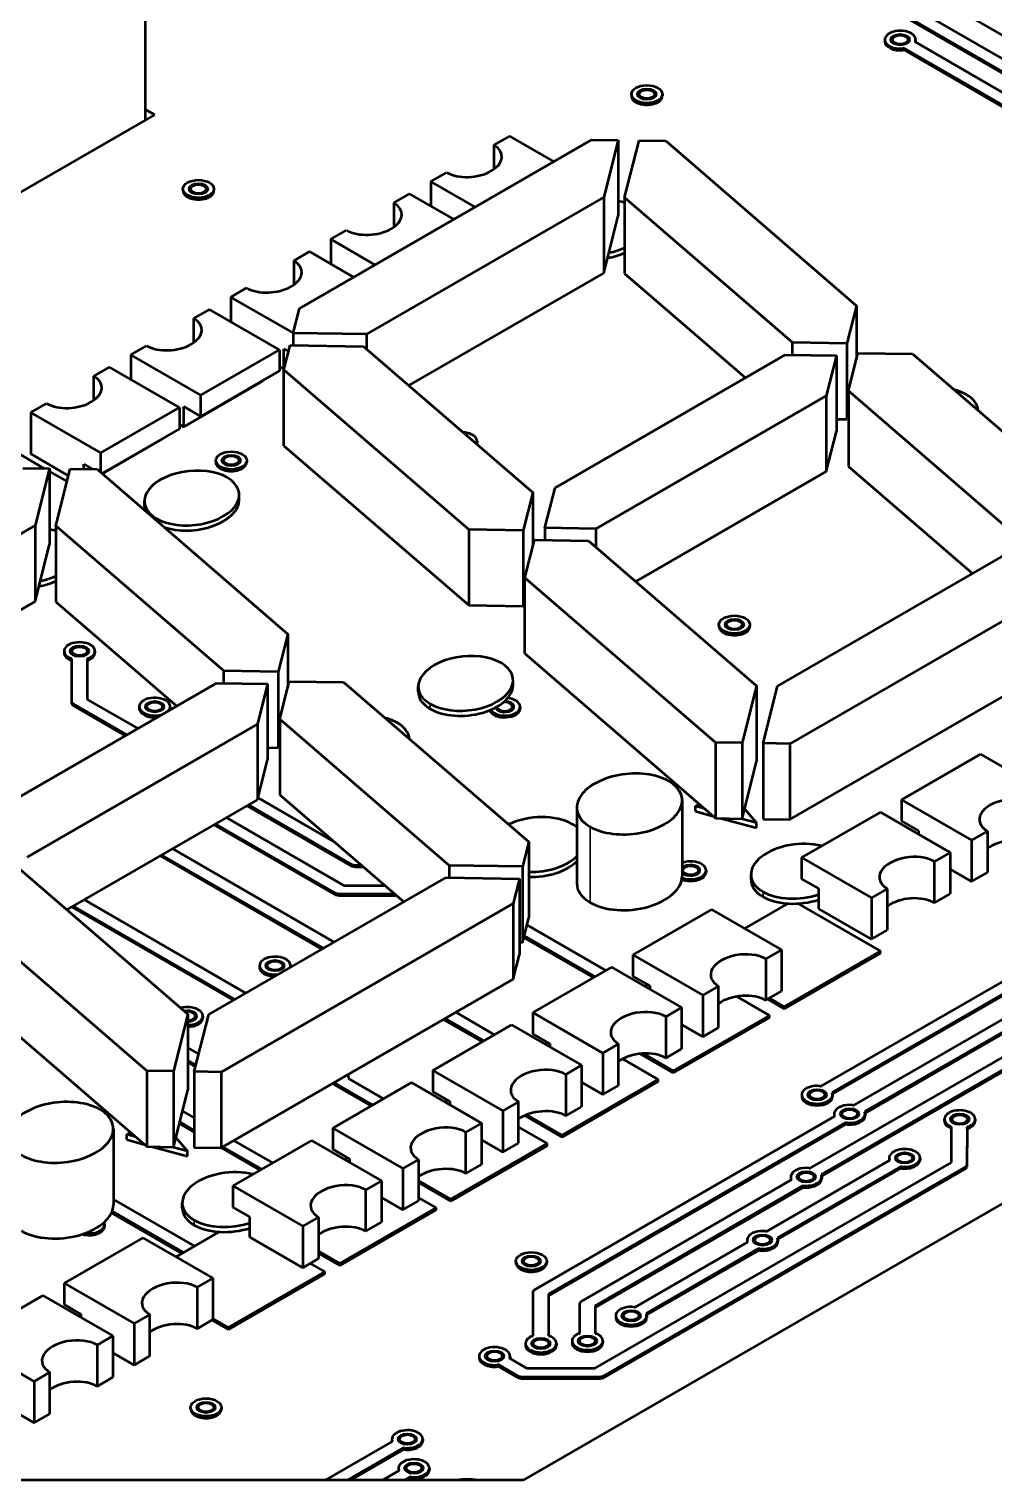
# Model space of a CAD drawing. Header units: inches. Extents: x 9.1 to 24.9, y 4.9 to 17.
# Drawn here: x 17.83 to 19.672, y 9.975 to 12.745 of the extents above; entities that cross this region are included whole.
import ezdxf

# ---------------------------------------------------------------- set-up
doc = ezdxf.new("R2010")
doc.units = ezdxf.units.IN
doc.header["$MEASUREMENT"] = 0
doc.layers.add('Visible (ANSI)', color=7, linetype='Continuous', lineweight=50)
doc.layers.add('Visible Narrow (ANSI)', color=7, linetype='Continuous', lineweight=35)

msp = doc.modelspace()

# ---------------------------------------------------------------- linework, layer by layer
at = {"layer": 'Visible (ANSI)'}
for p, q in [((19.1123, 13.0207), (20.3908, 12.2823)), ((20.444, 12.2967), (19.175, 13.0294)), ((18.0519, 13.0173), (18.0519, 12.5707)), ((20.3638, 12.2741), (19.0914, 13.0086)), ((20.3638, 12.2707), (19.0914, 13.0053)), ((19.4636, 12.7247), (19.4636, 12.7214)), ((19.5221, 12.7214), (19.5214, 12.7205)), ((19.5214, 12.7205), (20.3076, 12.2663)), ((19.5221, 12.7201), (19.5221, 12.7214)), ((19.5226, 12.7247), (19.5226, 12.7214)), ((19.5005, 12.7084), (19.4989, 12.708)), ((19.4989, 12.7046), (19.4989, 12.708)), ((19.5005, 12.705), (19.4989, 12.7046)), ((20.2806, 12.258), (19.5005, 12.7084)), ((19.5005, 12.705), (19.5005, 12.7084)), ((20.2806, 12.2547), (19.5005, 12.705)), ((18.98, 12.6207), (18.98, 12.6173)), ((19.0391, 12.6207), (19.0391, 12.6173)), ((15.4392, 11.0622), (18.07, 12.5811)), ((18.07, 12.5811), (18.0519, 12.5915)), ((18.3461, 12.2118), (18.9037, 12.5337)), ((18.7176, 12.5233), (18.7476, 12.5406)), ((18.7176, 12.5233), (18.7176, 12.4773)), ((18.8316, 12.4921), (18.7476, 12.5406)), ((18.9037, 12.5337), (18.9547, 12.5328)), ((18.9547, 12.5328), (18.9273, 12.4239)), ((18.9547, 12.5328), (18.9547, 12.3882)), ((18.9671, 12.4232), (18.9945, 12.5322)), ((18.9945, 12.5322), (19.0456, 12.5313)), ((19.0456, 12.5313), (19.4096, 12.2169)), ((18.5973, 12.4538), (18.6274, 12.4712)), ((18.124, 12.4398), (18.124, 12.4365)), ((18.183, 12.4398), (18.183, 12.4365)), ((18.6813, 12.4053), (18.5973, 12.4538)), ((18.5973, 12.4538), (18.5973, 12.407)), ((18.9273, 12.4239), (18.4742, 12.1623)), ((18.5266, 12.413), (18.5567, 12.4304)), ((18.5266, 12.413), (18.5266, 12.3671)), ((18.6407, 12.3819), (18.5567, 12.4304)), ((18.9273, 12.4239), (18.9273, 12.2792)), ((19.2878, 12.1464), (18.9671, 12.4232)), ((18.9671, 12.4232), (18.9671, 12.2786)), ((18.9273, 12.2792), (18.9547, 12.3882)), ((18.4064, 12.3436), (18.4364, 12.3609)), ((18.4904, 12.2951), (18.4064, 12.3436)), ((18.4064, 12.3436), (18.4064, 12.2967)), ((18.3357, 12.3028), (18.3658, 12.3202)), ((18.3357, 12.3028), (18.3357, 12.2568)), ((18.4498, 12.2716), (18.3658, 12.3202)), ((18.555, 12.0643), (18.9273, 12.2792)), ((18.9671, 12.2786), (19.1978, 12.0794)), ((18.2155, 12.2334), (18.2455, 12.2507)), ((18.3343, 12.1648), (18.2155, 12.2334)), ((18.2155, 12.2334), (18.2155, 12.1865)), ((19.4096, 12.2169), (19.3914, 12.1446)), ((19.4096, 12.2169), (19.4096, 12.115)), ((18.1448, 12.1926), (18.1749, 12.2099)), ((18.1448, 12.1466), (18.1448, 12.1926)), ((18.3085, 12.1328), (18.1749, 12.2099)), ((18.3342, 12.1646), (18.3461, 12.2118)), ((18.4742, 12.1623), (18.3342, 12.1646)), ((18.3342, 12.1646), (18.3342, 12.1413)), ((18.4742, 12.1623), (18.4742, 12.134)), ((18.0245, 12.1231), (18.0546, 12.1405)), ((18.1582, 12.046), (18.3085, 12.1328)), ((18.3085, 12.1328), (18.3085, 12.0923)), ((18.3163, 12.096), (18.3163, 12.1346)), ((18.3163, 12.1346), (18.3254, 12.1294)), ((18.3165, 12.0942), (18.3284, 12.1414)), ((18.3284, 12.1414), (18.4683, 12.1391)), ((18.4683, 12.1391), (18.7919, 11.8601)), ((19.2878, 12.123), (19.2878, 12.1464)), ((19.3914, 12.1446), (19.2878, 12.1464)), ((19.3914, 12.1446), (19.3914, 12)), ((18.1582, 12.046), (18.0245, 12.1231)), ((18.0245, 12.1231), (18.0245, 12.0763)), ((18.8342, 11.8694), (19.2738, 12.1233)), ((19.2738, 12.1233), (19.3713, 12.1217)), ((19.3713, 12.1217), (19.3519, 12.0449)), ((19.3713, 12.1217), (19.3713, 11.977)), ((19.3943, 12.0545), (19.4125, 12.1264)), ((19.4125, 12.1264), (19.5164, 12.1247)), ((19.5164, 12.1247), (19.8696, 11.8201)), ((17.9539, 12.0823), (17.9839, 12.0997)), ((17.9539, 12.0364), (17.9539, 12.0823)), ((18.1176, 12.0226), (17.9839, 12.0997)), ((18.3085, 12.0923), (18.1582, 12.0055)), ((18.3085, 12.1006), (18.3163, 12.096)), ((18.317, 12.0964), (18.3163, 12.096)), ((18.3165, 11.9495), (18.3165, 12.0942)), ((18.6697, 11.7896), (18.3165, 12.0942)), ((18.2758, 12.0726), (18.1254, 11.9858)), ((18.2758, 12.0726), (18.2758, 12.0734)), ((19.7178, 11.7753), (19.3943, 12.0545)), ((19.3943, 12.0545), (19.3943, 11.9098)), ((17.8336, 12.0129), (17.8637, 12.0303)), ((17.9672, 11.9358), (18.1176, 12.0226)), ((18.1176, 12.0226), (18.1176, 11.9821)), ((18.1254, 11.9858), (18.1254, 12.0244)), ((18.1254, 12.0244), (18.1582, 12.0055)), ((18.1582, 12.0055), (18.1582, 12.046)), ((19.3519, 12.0449), (18.9122, 11.7911)), ((19.3519, 12.0449), (19.3519, 11.9003)), ((17.9672, 11.9358), (17.8336, 12.0129)), ((17.8336, 12.0129), (17.8336, 11.9338)), ((19.3713, 12.0003), (19.3914, 12)), ((19.3914, 12), (19.3943, 12.0117)), ((18.1176, 11.9821), (17.9692, 11.8964)), ((18.1176, 11.9903), (18.1254, 11.9858)), ((19.3519, 11.9003), (19.3713, 11.977)), ((17.8036, 11.9384), (17.8593, 11.9062)), ((18.0848, 11.9624), (17.9698, 11.8959)), ((18.0848, 11.9624), (18.0848, 11.9631)), ((18.3165, 11.9495), (18.6697, 11.645)), ((18.6855, 11.9581), (18.6855, 11.9548)), ((17.8336, 11.9338), (17.9055, 11.8923)), ((17.9345, 11.9049), (17.9345, 11.9142)), ((17.9345, 11.9142), (17.951, 11.9046)), ((17.9672, 11.8981), (17.9672, 11.9358)), ((18.1866, 11.9215), (18.1866, 11.9181)), ((18.2457, 11.9215), (18.2457, 11.9181)), ((17.818, 11.9069), (17.869, 11.906)), ((17.869, 11.906), (17.8415, 11.797)), ((17.869, 11.906), (17.869, 11.7613)), ((17.869, 11.9006), (17.9027, 11.8811)), ((17.8813, 11.7964), (17.9088, 11.9053)), ((17.9088, 11.9053), (17.9599, 11.9045)), ((17.9599, 11.9045), (18.3239, 11.59)), ((18.9883, 11.6903), (19.3519, 11.9003)), ((19.3943, 11.9098), (19.6311, 11.7054)), ((18.2313, 11.8462), (18.2313, 11.8558)), ((18.7919, 11.8601), (18.7736, 11.7879)), ((18.7919, 11.8601), (18.7919, 11.7583)), ((18.8148, 11.7927), (18.8342, 11.8694)), ((18.0503, 11.8339), (18.0503, 11.8436)), ((17.8415, 11.797), (17.3885, 11.5354)), ((17.8415, 11.797), (17.8415, 11.6524)), ((17.8813, 11.7904), (17.8768, 11.7878)), ((18.2021, 11.5195), (17.8813, 11.7964)), ((17.8813, 11.7964), (17.8813, 11.6517)), ((18.7736, 11.7879), (18.6697, 11.7896)), ((18.6697, 11.7896), (18.6697, 11.645)), ((18.7736, 11.7879), (18.7736, 11.6433)), ((18.9122, 11.7911), (18.8148, 11.7927)), ((18.8148, 11.7927), (18.8148, 11.7694)), ((18.9122, 11.7911), (18.9122, 11.7559)), ((17.8415, 11.6524), (17.869, 11.7613)), ((18.7765, 11.6975), (18.7947, 11.7697)), ((18.7947, 11.7697), (18.8983, 11.768)), ((18.8983, 11.768), (19.219, 11.4911)), ((19.2588, 11.4905), (19.7119, 11.7521)), ((18.7765, 11.5528), (18.7765, 11.6975)), ((19.1405, 11.383), (18.7765, 11.6975)), ((19.84, 11.7025), (19.2824, 11.3806)), ((17.4693, 11.4375), (17.8415, 11.6524)), ((17.8813, 11.6517), (18.1121, 11.4525)), ((18.6697, 11.645), (18.7736, 11.6433)), ((18.7736, 11.6433), (18.7765, 11.6547)), ((19.147, 11.6081), (19.147, 11.6047)), ((19.2061, 11.6081), (19.2061, 11.6047)), ((18.3239, 11.59), (18.3056, 11.5178)), ((18.3239, 11.59), (18.3239, 11.4881)), ((17.897, 11.5574), (17.897, 11.554)), ((17.956, 11.5574), (17.956, 11.554)), ((18.7765, 11.5528), (19.1405, 11.2384)), ((19.2824, 11.236), (19.84, 11.5579)), ((17.9117, 11.5428), (17.9101, 11.5432)), ((17.9101, 11.5398), (17.9101, 11.5432)), ((17.9117, 11.5395), (17.9101, 11.5398)), ((17.912, 11.4602), (17.9117, 11.5428)), ((17.9117, 11.5395), (17.9117, 11.5428)), ((17.912, 11.4568), (17.9117, 11.5395)), ((17.9429, 11.5432), (17.9413, 11.5428)), ((17.9413, 11.5428), (17.9413, 11.4654)), ((17.9429, 11.5398), (17.9413, 11.5395)), ((17.9429, 11.5398), (17.9429, 11.5432)), ((17.7484, 11.2426), (18.1881, 11.4964)), ((18.1881, 11.4964), (18.2856, 11.4948)), ((18.2021, 11.4962), (18.2021, 11.5195)), ((18.3056, 11.5178), (18.2021, 11.5195)), ((18.3056, 11.5178), (18.3056, 11.3731)), ((18.3086, 11.4276), (18.3267, 11.4996)), ((18.3267, 11.4996), (18.4306, 11.4979)), ((18.4306, 11.4979), (18.7839, 11.1933)), ((18.7541, 11.4923), (18.7541, 11.5019)), ((18.2856, 11.4948), (18.2662, 11.4181)), ((18.2856, 11.4948), (18.2856, 11.3502)), ((18.5731, 11.48), (18.5731, 11.4897)), ((21.3624, 11.4699), (18.7734, 9.9751)), ((19.219, 11.4911), (19.1916, 11.3822)), ((19.219, 11.4911), (19.219, 11.3465)), ((19.2314, 11.3815), (19.2588, 11.4905)), ((17.9142, 11.4571), (17.912, 11.4602)), ((17.912, 11.4568), (17.912, 11.4602)), ((17.9142, 11.4538), (17.912, 11.4568)), ((18.0171, 11.3977), (17.9142, 11.4571)), ((17.9142, 11.4538), (17.9142, 11.4571)), ((18.0142, 11.396), (17.9142, 11.4538)), ((17.9413, 11.4654), (18.0378, 11.4097)), ((18.0404, 11.4514), (18.0404, 11.448)), ((18.0995, 11.4514), (18.0995, 11.448)), ((18.7676, 11.4514), (18.7676, 11.448)), ((18.2662, 11.4181), (17.8265, 11.1642)), ((18.2662, 11.4181), (18.2662, 11.2734)), ((18.6321, 11.1484), (18.3086, 11.4276)), ((18.3086, 11.4276), (18.3086, 11.283)), ((18.3056, 11.3731), (18.3086, 11.3849)), ((18.2856, 11.3735), (18.3056, 11.3731)), ((19.1916, 11.3822), (19.1405, 11.383)), ((19.1405, 11.383), (19.1405, 11.2384)), ((19.1916, 11.3822), (19.1916, 11.2375)), ((19.2824, 11.3806), (19.2314, 11.3815)), ((19.2314, 11.3815), (19.2314, 11.2368)), ((19.2824, 11.3806), (19.2824, 11.236)), ((19.6461, 11.3605), (19.4958, 11.2737)), ((19.6461, 11.3605), (19.7797, 11.2834)), ((18.2662, 11.2734), (18.2856, 11.3502)), ((19.1916, 11.2375), (19.219, 11.3465)), ((18.2672, 11.2772), (18.4124, 11.1934)), ((18.3086, 11.283), (18.5454, 11.0786)), ((19.4958, 11.2737), (19.6294, 11.1966)), ((19.4958, 11.2737), (19.4958, 11.2332)), ((17.9025, 11.0635), (18.2662, 11.2734)), ((18.4472, 11.146), (18.2464, 11.262)), ((18.4472, 11.1494), (18.2493, 11.2637)), ((18.8757, 11.2588), (18.8757, 11.1142)), ((19.0769, 11.2724), (19.0769, 11.1278)), ((19.1025, 11.2613), (19.1093, 11.2653)), ((19.1025, 11.2517), (19.1025, 11.2613)), ((19.1192, 11.2568), (19.1025, 11.2613)), ((19.1025, 11.2517), (19.1355, 11.2426)), ((19.1962, 11.2559), (19.2185, 11.2295)), ((19.4552, 11.2503), (19.3048, 11.1635)), ((19.4552, 11.2503), (19.5888, 11.1731)), ((18.4167, 11.0913), (18.1836, 11.2257)), ((18.4167, 11.0947), (18.1865, 11.2274)), ((18.2074, 11.2394), (18.431, 11.1103)), ((19.1405, 11.2384), (19.1916, 11.2375)), ((19.1518, 11.2382), (19.2185, 11.2198)), ((19.2185, 11.2295), (19.1892, 11.2375)), ((19.2185, 11.2198), (19.2185, 11.2295)), ((19.2314, 11.2368), (19.2824, 11.236)), ((19.5285, 11.2143), (19.4958, 11.2332)), ((18.7839, 11.1933), (18.7725, 11.1479)), ((18.7839, 11.1933), (18.7839, 11.0486)), ((19.5285, 11.208), (19.5285, 11.2143)), ((19.6595, 11.2139), (19.6294, 11.1966)), ((19.6294, 11.1966), (19.6294, 11.1175)), ((19.6595, 11.2139), (19.6595, 11.1349)), ((18.3893, 10.9884), (18.0808, 11.1664)), ((18.3922, 10.9901), (18.0838, 11.1681)), ((18.1044, 11.18), (18.4128, 11.002)), ((19.3048, 11.1635), (19.4385, 11.0863)), ((19.3048, 11.1635), (19.3048, 11.123)), ((19.5888, 11.1731), (19.5587, 11.1558)), ((19.5888, 11.1731), (19.5888, 11.0941)), ((17.8125, 11.1411), (18.1333, 10.8643)), ((18.4525, 11.1481), (18.4472, 11.1494)), ((18.4472, 11.146), (18.4472, 11.1494)), ((18.4525, 11.1448), (18.4472, 11.146)), ((18.4649, 11.1481), (18.4525, 11.1481)), ((18.4525, 11.1448), (18.4525, 11.1481)), ((18.4688, 11.1447), (18.4525, 11.1448)), ((18.772, 11.1461), (18.6321, 11.1484)), ((18.6321, 11.1484), (18.6321, 11.1251)), ((18.7725, 11.1479), (18.772, 11.1461)), ((18.772, 11.1461), (18.772, 11.0015)), ((19.1226, 11.139), (19.1226, 11.1356)), ((19.5587, 11.0767), (19.5587, 11.1558)), ((19.6294, 11.1175), (19.5888, 11.1409)), ((18.1731, 10.8636), (18.6262, 11.1252)), ((18.431, 11.1103), (18.5087, 11.1102)), ((18.6262, 11.1252), (18.7661, 11.1229)), ((18.7661, 11.1229), (18.7543, 11.0757)), ((18.7661, 11.1229), (18.7661, 10.9782)), ((19.2084, 11.1214), (19.2084, 11.1311)), ((19.3376, 11.1041), (19.3048, 11.123)), ((19.6294, 11.1175), (19.6595, 11.1349)), ((17.9359, 11.0827), (18.2441, 10.9046)), ((18.422, 11.0934), (18.4167, 11.0947)), ((18.4167, 11.0913), (18.4167, 11.0947)), ((18.422, 11.09), (18.4167, 11.0913)), ((18.5283, 11.0933), (18.422, 11.0934)), ((18.422, 11.09), (18.422, 11.0934)), ((18.5322, 11.09), (18.422, 11.09)), ((19.3376, 11.0655), (19.3376, 11.1041)), ((19.4685, 11.1037), (19.4385, 11.0863)), ((19.4385, 11.0863), (19.4385, 11.0073)), ((19.4685, 11.1037), (19.4685, 11.0246)), ((19.5587, 11.0767), (19.5888, 11.0941)), ((18.0548, 10.7562), (17.6908, 11.0706)), ((18.2205, 10.891), (17.9121, 11.069)), ((18.2234, 10.8927), (17.915, 11.0707)), ((18.7543, 11.0757), (18.1967, 10.7538)), ((18.7543, 11.0757), (18.7543, 10.9311)), ((19.1331, 11.0644), (18.9828, 10.9776)), ((19.1331, 11.0644), (19.2668, 10.9872)), ((19.1964, 11.0279), (19.279, 11.0756)), ((19.2979, 11.0756), (19.4555, 10.9846)), ((19.4385, 11.0073), (19.3376, 11.0655)), ((18.7725, 11.0033), (18.7839, 11.0486)), ((18.7804, 11.0347), (18.9311, 10.9477)), ((19.4385, 11.0073), (19.4685, 11.0246)), ((18.7661, 11.0016), (18.772, 11.0015)), ((18.772, 11.0015), (18.7725, 11.0033)), ((18.9076, 10.9341), (18.7744, 11.011)), ((18.9105, 10.9358), (18.7751, 11.0139)), ((19.342, 10.7268), (19.838, 11.0129)), ((19.8523, 10.9973), (19.3629, 10.7148)), ((18.7543, 10.9311), (18.7661, 10.9782)), ((18.9828, 10.9776), (19.1164, 10.9004)), ((18.9828, 10.9776), (18.9828, 10.9371)), ((19.2668, 10.9872), (19.2367, 10.9699)), ((19.2367, 10.9699), (19.2367, 10.8908)), ((19.2668, 10.9872), (19.2668, 10.9081)), ((19.4555, 10.9846), (19.2718, 10.8785)), ((19.4555, 10.9807), (19.2718, 10.8747)), ((19.8523, 10.994), (19.364, 10.712)), ((19.4555, 10.9807), (19.4555, 10.9846)), ((18.2701, 10.9571), (18.2701, 10.9537)), ((18.3292, 10.9571), (18.3292, 10.9537)), ((18.9422, 10.9541), (18.7919, 10.8673)), ((18.9422, 10.9541), (19.0758, 10.877)), ((19.404, 10.6903), (19.8484, 10.9466)), ((17.6908, 10.926), (18.0548, 10.6115)), ((18.1967, 10.6092), (18.7543, 10.9311)), ((19.0155, 10.9182), (18.9828, 10.9371)), ((19.0054, 10.9176), (19.011, 10.9208)), ((19.0155, 10.9118), (19.0155, 10.9182)), ((19.1465, 10.9178), (19.1164, 10.9004)), ((19.1465, 10.8387), (19.1465, 10.9178)), ((19.8627, 10.931), (19.4249, 10.6783)), ((19.8627, 10.9276), (19.4261, 10.6755)), ((19.1164, 10.9004), (19.1164, 10.8213)), ((19.1811, 10.8981), (19.2434, 10.8621)), ((19.2367, 10.8908), (19.2668, 10.9081)), ((19.2718, 10.8747), (19.2403, 10.8928)), ((19.2718, 10.8785), (19.2436, 10.8948)), ((18.1333, 10.8643), (18.1058, 10.7553)), ((18.1333, 10.8643), (18.1333, 10.7196)), ((18.1456, 10.7547), (18.1731, 10.8636)), ((18.1621, 10.8607), (18.1621, 10.8573)), ((18.6449, 10.8679), (18.7189, 10.8252)), ((18.7919, 10.8673), (18.9255, 10.7902)), ((18.7919, 10.8673), (18.7919, 10.8268)), ((19.0758, 10.877), (19.0458, 10.8596)), ((19.0458, 10.8596), (19.0458, 10.7805)), ((19.2434, 10.8621), (19.0596, 10.756)), ((19.2434, 10.8583), (19.0596, 10.7522)), ((19.0758, 10.877), (19.0758, 10.7979)), ((19.2434, 10.8583), (19.2434, 10.8621)), ((19.2718, 10.8747), (19.2718, 10.8785)), ((19.3211, 10.5701), (19.8484, 10.8743)), ((19.8627, 10.8587), (19.342, 10.5581)), ((18.7513, 10.8439), (18.601, 10.7571)), ((18.6955, 10.8117), (18.6215, 10.8544)), ((18.6984, 10.8134), (18.6244, 10.8561)), ((18.7513, 10.8439), (18.8849, 10.7668)), ((19.1164, 10.8213), (19.0758, 10.8448)), ((19.1164, 10.8213), (19.1465, 10.8387)), ((19.8627, 10.8553), (19.3431, 10.5553)), ((18.8246, 10.8079), (18.7919, 10.8268)), ((18.8145, 10.8074), (18.82, 10.8106)), ((18.8246, 10.8016), (18.8246, 10.8079)), ((18.9556, 10.8075), (18.9255, 10.7902)), ((18.9556, 10.7285), (18.9556, 10.8075)), ((18.1333, 10.8), (18.1541, 10.788)), ((18.1487, 10.767), (18.1333, 10.7759)), ((18.9255, 10.7902), (18.9255, 10.7111)), ((18.9631, 10.779), (19.0312, 10.7397)), ((19.0596, 10.7522), (18.9964, 10.7887)), ((19.0596, 10.756), (19.0022, 10.7892)), ((19.0458, 10.7805), (19.0758, 10.7979)), ((18.1058, 10.7553), (18.0548, 10.7562)), ((18.0548, 10.7562), (18.0548, 10.6115)), ((18.1058, 10.7553), (18.1058, 10.6107)), ((18.148, 10.764), (18.1333, 10.7725)), ((18.1967, 10.7538), (18.1456, 10.7547)), ((18.1456, 10.7547), (18.1456, 10.61)), ((18.1967, 10.7538), (18.1967, 10.6092)), ((18.4396, 10.7494), (18.4397, 10.7417)), ((18.601, 10.7571), (18.7346, 10.68)), ((18.601, 10.7571), (18.601, 10.7166)), ((18.8849, 10.7668), (18.8549, 10.7494)), ((18.8549, 10.7494), (18.8549, 10.6703)), ((18.8849, 10.7668), (18.8849, 10.6877)), ((19.0596, 10.7522), (19.0596, 10.756)), ((18.1058, 10.6107), (18.1333, 10.7196)), ((18.5604, 10.7337), (18.41, 10.6469)), ((18.4126, 10.7301), (18.4107, 10.7327)), ((18.4126, 10.7335), (18.4125, 10.7337)), ((18.4863, 10.6909), (18.4126, 10.7335)), ((18.4126, 10.7301), (18.4126, 10.7335)), ((18.4834, 10.6892), (18.4126, 10.7301)), ((18.4397, 10.7417), (18.5069, 10.7028)), ((18.5604, 10.7337), (18.694, 10.6565)), ((19.0312, 10.7397), (18.8475, 10.6336)), ((19.0312, 10.7358), (18.8475, 10.6297)), ((18.9255, 10.7111), (18.8849, 10.7345)), ((18.9255, 10.7111), (18.9556, 10.7285)), ((19.0312, 10.7358), (19.0312, 10.7397)), ((19.3403, 10.7272), (19.342, 10.7268)), ((18.6337, 10.6977), (18.601, 10.7166)), ((18.6236, 10.6972), (18.6291, 10.7004)), ((18.6337, 10.6913), (18.6337, 10.6977)), ((18.7647, 10.6973), (18.7346, 10.68)), ((18.7647, 10.6182), (18.7647, 10.6973)), ((19.3051, 10.7105), (19.3051, 10.7071)), ((19.3629, 10.7148), (19.3635, 10.7138)), ((19.3641, 10.7105), (19.3641, 10.7071)), ((18.1232, 10.6794), (18.1456, 10.6664)), ((18.7346, 10.68), (18.7346, 10.6009)), ((18.8475, 10.6297), (18.7763, 10.6708)), ((18.8475, 10.6336), (18.7802, 10.6724)), ((18.7949, 10.3384), (19.3684, 10.6697)), ((18.8549, 10.6703), (18.8849, 10.6877)), ((19.3677, 10.6707), (19.3677, 10.6773)), ((19.3684, 10.6697), (19.3677, 10.6707)), ((19.3677, 10.6693), (19.3677, 10.6707)), ((19.4024, 10.6907), (19.404, 10.6903)), ((19.4249, 10.6783), (19.4256, 10.6773)), ((19.4262, 10.674), (19.4262, 10.6706)), ((17.9911, 10.6456), (17.9911, 10.5009)), ((18.0168, 10.6345), (18.0236, 10.6384)), ((18.1456, 10.6392), (18.1172, 10.6557)), ((18.1456, 10.6426), (18.1179, 10.6586)), ((18.41, 10.6469), (18.5437, 10.5697)), ((18.41, 10.6469), (18.41, 10.6064)), ((18.694, 10.6565), (18.6639, 10.6392)), ((18.6639, 10.5601), (18.6639, 10.6392)), ((18.694, 10.6565), (18.694, 10.5775)), ((18.7647, 10.6486), (18.8191, 10.6172)), ((19.3892, 10.6577), (18.822, 10.3301)), ((19.3892, 10.6543), (18.822, 10.3268)), ((19.3909, 10.6573), (19.3892, 10.6577)), ((19.3892, 10.6543), (19.3892, 10.6577)), ((19.3909, 10.6539), (19.3892, 10.6543)), ((19.3909, 10.6539), (19.3909, 10.6573)), ((19.5773, 10.6638), (19.5773, 10.6604)), ((19.5912, 10.6494), (19.5823, 10.6543)), ((19.5823, 10.651), (19.5823, 10.6543)), ((19.5912, 10.6461), (19.5823, 10.651)), ((19.5912, 10.5814), (19.5912, 10.6494)), ((19.6208, 10.649), (19.6205, 10.5762)), ((19.6208, 10.6457), (19.6205, 10.5728)), ((19.6233, 10.6496), (19.6208, 10.649)), ((19.6208, 10.6457), (19.6208, 10.649)), ((19.6233, 10.6463), (19.6208, 10.6457)), ((19.6233, 10.6463), (19.6233, 10.6496)), ((19.6364, 10.6638), (19.6364, 10.6604)), ((18.0168, 10.6249), (18.0168, 10.6345)), ((18.0335, 10.6299), (18.0168, 10.6345)), ((18.0168, 10.6249), (18.0498, 10.6158)), ((18.0548, 10.6115), (18.1058, 10.6107)), ((18.0661, 10.6113), (18.1328, 10.593)), ((18.1328, 10.6027), (18.1035, 10.6107)), ((18.1105, 10.6291), (18.1328, 10.6027)), ((18.1456, 10.61), (18.1967, 10.6092)), ((18.2712, 10.5667), (18.1972, 10.6095)), ((18.2742, 10.5684), (18.2002, 10.6112)), ((18.3695, 10.6235), (18.2191, 10.5367)), ((18.2207, 10.623), (18.2947, 10.5803)), ((18.3695, 10.6235), (18.5031, 10.5463)), ((18.8191, 10.6172), (18.6354, 10.5111)), ((18.8191, 10.6133), (18.6354, 10.5072)), ((18.7346, 10.6009), (18.694, 10.6243)), ((18.7346, 10.6009), (18.7647, 10.6182)), ((18.8191, 10.6133), (18.8191, 10.6172)), ((18.8475, 10.6297), (18.8475, 10.6336)), ((18.1328, 10.593), (18.1328, 10.6027)), ((18.4428, 10.5875), (18.41, 10.6064)), ((18.4327, 10.5869), (18.4382, 10.5901)), ((18.4428, 10.5811), (18.4428, 10.5875)), ((18.5737, 10.5871), (18.5437, 10.5697)), ((18.5737, 10.5871), (18.5737, 10.508)), ((18.9109, 10.1886), (19.5912, 10.5814)), ((19.2376, 10.4496), (19.4733, 10.5857)), ((19.4721, 10.5899), (19.4721, 10.5866)), ((19.4733, 10.5857), (19.4727, 10.5866)), ((19.4727, 10.5853), (19.4727, 10.5866)), ((19.5311, 10.5899), (19.5311, 10.5866)), ((18.5437, 10.5697), (18.5437, 10.4907)), ((18.6639, 10.5601), (18.694, 10.5775)), ((19.6183, 10.5732), (18.9252, 10.173)), ((19.6183, 10.5698), (18.9252, 10.1696)), ((19.4942, 10.5736), (19.2585, 10.4375)), ((19.4942, 10.5702), (19.2596, 10.4348)), ((19.2847, 10.5505), (19.2847, 10.5571)), ((19.3195, 10.5705), (19.3211, 10.5701)), ((19.342, 10.5581), (19.3427, 10.5571)), ((19.3432, 10.5538), (19.3432, 10.5504)), ((19.4959, 10.5732), (19.4942, 10.5736)), ((19.4942, 10.5702), (19.4942, 10.5736)), ((19.4959, 10.5698), (19.4942, 10.5702)), ((19.4959, 10.5698), (19.4959, 10.5732)), ((19.6205, 10.5762), (19.6183, 10.5732)), ((19.6183, 10.5698), (19.6183, 10.5732)), ((19.6205, 10.5728), (19.6183, 10.5698)), ((19.6205, 10.5728), (19.6205, 10.5762)), ((18.2191, 10.5367), (18.3528, 10.4595)), ((18.2191, 10.5367), (18.2191, 10.4962)), ((18.5031, 10.5463), (18.473, 10.5289)), ((18.473, 10.4499), (18.473, 10.5289)), ((18.5031, 10.5463), (18.5031, 10.4672)), ((18.6354, 10.5111), (18.5737, 10.5467)), ((18.6354, 10.5072), (18.5737, 10.5428)), ((18.8838, 10.316), (19.2861, 10.5485)), ((19.3081, 10.5371), (18.9109, 10.3077)), ((19.3081, 10.5337), (18.9109, 10.3044)), ((19.2861, 10.5485), (19.2847, 10.5505)), ((19.2847, 10.5477), (19.2847, 10.5505)), ((19.3081, 10.5337), (19.3081, 10.5371)), ((17.9911, 10.5106), (18.1458, 10.4213)), ((18.1227, 10.4946), (18.1227, 10.5042)), ((18.5437, 10.4907), (18.5031, 10.5141)), ((18.5437, 10.4907), (18.5737, 10.508)), ((18.5737, 10.5139), (18.607, 10.4947)), ((18.6354, 10.5072), (18.6354, 10.5111)), ((18.1221, 10.4076), (17.9875, 10.4853)), ((18.125, 10.4093), (17.9886, 10.488)), ((18.2519, 10.4773), (18.2191, 10.4962)), ((18.2519, 10.4387), (18.2519, 10.4773)), ((18.3828, 10.4769), (18.3528, 10.4595)), ((18.3828, 10.4769), (18.3828, 10.3978)), ((18.607, 10.4947), (18.4232, 10.3886)), ((18.607, 10.4908), (18.4232, 10.3848)), ((18.607, 10.4908), (18.607, 10.4947)), ((17.9742, 10.4629), (17.9742, 10.4595)), ((18.1107, 10.401), (18.1933, 10.4487)), ((18.2501, 10.4558), (18.2519, 10.4548)), ((18.3528, 10.4595), (18.3528, 10.3804)), ((18.473, 10.4499), (18.5031, 10.4672)), ((19.2359, 10.45), (19.2376, 10.4496)), ((18.0474, 10.4375), (17.8971, 10.3507)), ((18.0474, 10.4375), (18.181, 10.3604)), ((18.3528, 10.3804), (18.2519, 10.4387)), ((18.987, 10.3049), (19.2019, 10.429)), ((19.2228, 10.4169), (19.0079, 10.2928)), ((19.2007, 10.4332), (19.2007, 10.4299)), ((19.2019, 10.429), (19.2012, 10.4299)), ((19.2012, 10.4286), (19.2012, 10.4299)), ((19.2244, 10.4165), (19.2228, 10.4169)), ((19.2228, 10.4135), (19.2228, 10.4169)), ((19.2244, 10.4131), (19.2244, 10.4165)), ((19.2585, 10.4375), (19.2591, 10.4366)), ((19.2597, 10.4332), (19.2597, 10.4299)), ((18.3528, 10.3804), (18.3828, 10.3978)), ((18.3667, 10.3885), (18.3949, 10.3722)), ((18.4232, 10.3886), (18.3828, 10.412)), ((18.4232, 10.3848), (18.3828, 10.4081)), ((18.4232, 10.3848), (18.4232, 10.3886)), ((18.7593, 10.393), (18.7593, 10.3897)), ((18.8184, 10.393), (18.8184, 10.3897)), ((19.2228, 10.4135), (19.009, 10.2901)), ((19.2244, 10.4131), (19.2228, 10.4135)), ((18.181, 10.3604), (18.151, 10.343)), ((18.181, 10.3604), (18.181, 10.2813)), ((18.3949, 10.3722), (18.2111, 10.2662)), ((18.3949, 10.3684), (18.2111, 10.2623)), ((18.3949, 10.3684), (18.3949, 10.3722)), ((17.8971, 10.3507), (18.0307, 10.2736)), ((17.8971, 10.3507), (17.8971, 10.3102)), ((18.151, 10.343), (18.151, 10.2639)), ((18.7924, 10.2503), (18.7927, 10.3353)), ((18.7927, 10.3353), (18.7949, 10.3384)), ((17.8565, 10.3273), (17.7062, 10.2405)), ((17.8565, 10.3273), (17.9901, 10.2502)), ((17.9298, 10.2913), (17.8971, 10.3102)), ((18.822, 10.3301), (18.822, 10.2503)), ((18.8814, 10.2549), (18.8816, 10.3129)), ((18.8816, 10.3129), (18.8838, 10.316)), ((18.9109, 10.3077), (18.9109, 10.2549)), ((18.9854, 10.3053), (18.987, 10.3049)), ((17.9298, 10.285), (17.9298, 10.2913)), ((18.0608, 10.2909), (18.0307, 10.2736)), ((18.0608, 10.2119), (18.0608, 10.2909)), ((18.151, 10.2639), (18.181, 10.2813)), ((18.2111, 10.2623), (18.1796, 10.2805)), ((18.2111, 10.2662), (18.181, 10.2835)), ((18.9501, 10.2886), (18.9501, 10.2852)), ((19.0079, 10.2928), (19.0086, 10.2919)), ((19.0092, 10.2886), (19.0092, 10.2852)), ((17.9901, 10.2502), (17.9601, 10.2328)), ((17.9901, 10.2502), (17.9901, 10.1711)), ((18.0307, 10.2736), (18.0307, 10.1945)), ((18.2111, 10.2623), (18.2111, 10.2662)), ((18.7908, 10.2499), (18.7924, 10.2503)), ((18.822, 10.2503), (18.8236, 10.2499)), ((18.8797, 10.2545), (18.8814, 10.2549)), ((18.9109, 10.2549), (18.9125, 10.2545)), ((17.7062, 10.2405), (17.8398, 10.1634)), ((17.9601, 10.2328), (17.9601, 10.1537)), ((18.7777, 10.2357), (18.7777, 10.2323)), ((18.8367, 10.2357), (18.8367, 10.2323)), ((18.8666, 10.2404), (18.8666, 10.237)), ((18.9256, 10.2404), (18.9256, 10.237)), ((18.0307, 10.1945), (17.9901, 10.2179)), ((18.0307, 10.1945), (18.0608, 10.2119)), ((18.6892, 10.2116), (18.6892, 10.2083)), ((18.7261, 10.1953), (18.7245, 10.1949)), ((18.7245, 10.1915), (18.7245, 10.1949)), ((18.7652, 10.173), (18.7261, 10.1953)), ((18.7261, 10.1919), (18.7261, 10.1953)), ((18.7477, 10.2083), (18.747, 10.2074)), ((18.747, 10.2074), (18.7795, 10.1886)), ((18.7477, 10.207), (18.7477, 10.2083)), ((18.7483, 10.2116), (18.7483, 10.2083)), ((17.8699, 10.1807), (17.8398, 10.1634)), ((17.8699, 10.1016), (17.8699, 10.1807)), ((17.9601, 10.1537), (17.9901, 10.1711)), ((18.7261, 10.1919), (18.7245, 10.1915)), ((18.7652, 10.1696), (18.7261, 10.1919)), ((18.7705, 10.1717), (18.7652, 10.173)), ((18.7652, 10.1696), (18.7652, 10.173)), ((18.7705, 10.1683), (18.7652, 10.1696)), ((18.9199, 10.1717), (18.7705, 10.1717)), ((18.7705, 10.1683), (18.7705, 10.1717)), ((18.9199, 10.1683), (18.7705, 10.1683)), ((18.7795, 10.1886), (18.9109, 10.1886)), ((18.9252, 10.173), (18.9199, 10.1717)), ((18.9199, 10.1683), (18.9199, 10.1717)), ((18.9252, 10.1696), (18.9199, 10.1683)), ((18.9252, 10.1696), (18.9252, 10.173)), ((17.8398, 10.1634), (17.8398, 10.0843)), ((18.1384, 10.1137), (18.1384, 10.1103)), ((18.1975, 10.1137), (18.1975, 10.1103)), ((17.8398, 10.0843), (17.7992, 10.1077)), ((17.8398, 10.0843), (17.8699, 10.1016)), ((18.3963, 9.9751), (18.524, 10.0489)), ((18.5449, 10.0368), (18.438, 9.9751)), ((18.5449, 10.0334), (18.4438, 9.9751)), ((18.5228, 10.0531), (18.5228, 10.0498)), ((18.524, 10.0489), (18.5233, 10.0498)), ((18.5233, 10.0485), (18.5233, 10.0498)), ((18.5465, 10.0364), (18.5449, 10.0368)), ((18.5449, 10.0334), (18.5449, 10.0368)), ((18.5465, 10.033), (18.5449, 10.0334)), ((18.5465, 10.033), (18.5465, 10.0364)), ((18.5818, 10.0531), (18.5818, 10.0498)), ((18.7734, 9.9751), (15.112, 9.9751)), ((18.5049, 9.9751), (18.5365, 9.9934)), ((18.5353, 9.9977), (18.5353, 9.9943)), ((18.5365, 9.9934), (18.5359, 9.9943)), ((18.5359, 9.993), (18.5359, 9.9943)), ((18.5574, 9.9813), (18.5466, 9.9751)), ((18.5574, 9.978), (18.5525, 9.9751)), ((18.5591, 9.981), (18.5574, 9.9813)), ((18.5574, 9.978), (18.5574, 9.9813)), ((18.5591, 9.9776), (18.5574, 9.978)), ((18.5591, 9.9776), (18.5591, 9.981)), ((18.5943, 9.9977), (18.5943, 9.9943))]:
    msp.add_line(p, q, dxfattribs=at)
for centre, major_axis, ratio, start_param, end_param in [((19.4931, 12.7247), (-0.0295, 0), 0.57735, 2.945246, 8.050328), ((19.4931, 12.7214), (-0.0295, 0), 0.57735, 0, 1.767143), ((19.4931, 12.7214), (0.0295, 0), 0.57735, 6.192268, 6.283185), ((19.0095, 12.6173), (-0.0295, 0), 0.57735, 0, 3.141593), ((18.6725, 12.4972), (-0.0602, -0.0061), 0.569494, 0.669466, 3.811058), ((18.1535, 12.4365), (-0.0295, 0), 0.57735, 0, 3.141593), ((18.4815, 12.387), (-0.0602, -0.0061), 0.569494, 0.669466, 3.811058), ((18.9159, 12.367), (-0.0904, -0.0091), 0.569494, 4.0539, 4.211219), ((18.9159, 12.367), (0.0904, 0.0091), 0.569494, 4.891355, 5.256525), ((18.2906, 12.2768), (-0.0602, -0.0061), 0.569494, 0.669466, 3.811058), ((18.9159, 12.3573), (-0.0904, -0.0091), 0.569494, 1.720786, 2.114932), ((18.0997, 12.1665), (-0.0602, -0.0061), 0.569494, 0.669466, 3.811058), ((17.9088, 12.0563), (-0.0602, -0.0061), 0.569494, 0.669466, 3.811058), ((19.5514, 12.0082), (-0.0904, -0.0091), 0.569494, 3.811058, 4.147517), ((19.5514, 12.0082), (0.0904, 0.0091), 0.569494, 6.268019, 6.952651), ((18.656, 11.9581), (0.0295, 0), 0.57735, 5.976207, 7.770395), ((18.656, 11.9548), (0.0295, 0), 0.57735, 6.126782, 6.283185), ((18.2161, 11.9181), (-0.0295, 0), 0.57735, 0, 3.141593), ((18.1408, 11.8497), (-0.0904, -0.0091), 0.569494, 3.811058, 6.952651), ((18.1408, 11.8497), (0.0904, 0.0091), 0.569494, 3.811058, 6.952651), ((18.1408, 11.84), (0.0904, 0.0091), 0.569494, 3.084416, 3.252757), ((18.1408, 11.84), (-0.0904, -0.0091), 0.569494, 0.877832, 3.084416), ((17.8301, 11.7402), (-0.0904, -0.0091), 0.569494, 4.0539, 4.211219), ((17.8301, 11.7305), (-0.0904, -0.0091), 0.569494, 1.720786, 2.114932), ((17.8301, 11.7402), (0.0904, 0.0091), 0.569494, 4.891355, 5.256525), ((19.1766, 11.6047), (-0.0295, 0), 0.57735, 0, 3.141593), ((17.9265, 11.5574), (-0.0295, 0), 0.57735, 2.159843, 7.264935), ((17.9265, 11.554), (-0.0295, 0), 0.57735, 0, 0.98175), ((17.9265, 11.554), (0.0295, 0), 0.57735, 5.301436, 6.283185), ((18.6636, 11.4958), (-0.0904, -0.0091), 0.569494, 3.811058, 6.952651), ((18.6636, 11.4958), (0.0904, 0.0091), 0.569494, 3.811058, 6.952651), ((18.07, 11.4514), (0.0295, 0), 0.57735, 5.782236, 11.496524), ((18.6636, 11.4862), (0.0904, 0.0091), 0.569494, 3.084416, 3.811058), ((18.6636, 11.4862), (-0.0904, -0.0091), 0.569494, 0.669466, 3.084416), ((18.7381, 11.4514), (-0.0295, 0), 0.57735, 0.381051, 4.50274), ((18.07, 11.448), (-0.0295, 0), 0.57735, 0, 1.746488), ((18.07, 11.448), (0.0295, 0), 0.57735, 6.107494, 6.283185), ((18.7381, 11.448), (-0.0295, 0), 0.57735, 0.210649, 3.141593), ((18.7381, 11.4514), (-0.0177, 0), 0.57735, 0.162569, 4.72031), ((18.7381, 11.4514), (-0.0162, 0), 0.57735, 0.098851, 4.783946), ((18.7381, 11.4514), (0.0148, 0), 0.57735, 3.159731, 8.006177), ((18.4657, 11.3814), (-0.0904, -0.0091), 0.569494, 3.811058, 4.147517), ((18.4657, 11.3814), (0.0904, 0.0091), 0.569494, 6.268019, 6.952651), ((18.9763, 11.2656), (-0.1004, -0.0101), 0.569494, 3.811058, 6.952651), ((18.9763, 11.2656), (0.1004, 0.0101), 0.569494, 3.811058, 6.952651), ((19.7046, 11.24), (-0.0602, -0.0061), 0.569494, 3.811058, 6.952651), ((18.7993, 11.1883), (-0.0904, -0.0091), 0.569494, 3.811058, 5.291184), ((18.7993, 11.1883), (0.0904, 0.0091), 0.569494, 0.508322, 0.669466), ((19.2989, 11.1372), (-0.0904, -0.0091), 0.569494, 4.146699, 6.952651), ((19.7046, 11.1609), (0.0602, 0.0061), 0.569494, 0.669466, 2.357774), ((18.7993, 11.1883), (0.0904, 0.0091), 0.569494, 4.484207, 5.660511), ((19.5136, 11.1297), (-0.0602, -0.0061), 0.569494, 3.811058, 6.952651), ((18.7993, 11.1786), (-0.0904, -0.0091), 0.569494, 1.342614, 2.518918), ((19.0931, 11.1356), (0.0295, 0), 0.57735, 4.108003, 6.283185), ((19.0931, 11.139), (0.0295, 0), 0.57735, 4.125895, 8.435124), ((19.0931, 11.139), (0.0177, 0), 0.57735, 3.556978, 9.009393), ((19.0931, 11.139), (-0.0162, 0), 0.57735, 0.012571, 6.270614), ((18.9763, 11.121), (0.1004, 0.0101), 0.569494, 3.084416, 3.811058), ((18.9763, 11.121), (-0.1004, -0.0101), 0.569494, 0.669466, 3.084416), ((19.2989, 11.1275), (0.0904, 0.0091), 0.569494, 3.084416, 3.811058), ((19.2989, 11.1372), (0.0904, 0.0091), 0.569494, 3.811058, 5.096928), ((19.2989, 11.1275), (-0.0904, -0.0091), 0.569494, 0.669466, 1.955335), ((19.5136, 11.0507), (0.0602, 0.0061), 0.569494, 0.669466, 2.357774), ((18.2996, 10.9571), (0.0295, 0), 0.57735, 6.05673, 11.222029), ((19.1916, 10.9438), (-0.0602, -0.0061), 0.569494, 3.811058, 6.952651), ((18.2996, 10.9537), (-0.0295, 0), 0.57735, 0, 1.571799), ((18.2996, 10.9537), (0.0295, 0), 0.57735, 6.282183, 6.283185), ((19.1916, 10.8647), (0.0602, 0.0061), 0.569494, 0.669466, 2.357774), ((18.1326, 10.8607), (0.0295, 0), 0.57735, 4.736267, 8.305634), ((18.1326, 10.8607), (0.0177, 0), 0.57735, 4.752192, 8.212362), ((18.1326, 10.8607), (0.0162, 0), 0.57735, 4.755891, 8.190446), ((18.1326, 10.8607), (0.0148, 0), 0.57735, 4.760159, 8.165001), ((19.0007, 10.8336), (-0.0602, -0.0061), 0.569494, 3.811058, 6.952651), ((18.1326, 10.8573), (0.0295, 0), 0.57735, 4.736267, 6.283185), ((19.0007, 10.7545), (0.0602, 0.0061), 0.569494, 0.669466, 2.357774), ((18.8098, 10.7234), (-0.0602, -0.0061), 0.569494, 3.811058, 6.952651), ((19.3346, 10.7105), (0.0295, 0), 0.57735, 1.374449, 6.479532), ((17.8906, 10.6388), (-0.1004, -0.0101), 0.569494, 3.811058, 6.952651), ((19.3346, 10.7071), (0.0295, 0), 0.57735, 3.141593, 6.283185), ((19.3967, 10.674), (-0.0295, 0), 0.57735, 4.516043, 6.086837), ((17.8906, 10.6388), (0.1004, 0.0101), 0.569494, 3.811058, 6.952651), ((18.8098, 10.6443), (0.0602, 0.0061), 0.569494, 0.669466, 2.357774), ((19.3967, 10.674), (0.0295, 0), 0.57735, 4.516043, 6.479531), ((19.3967, 10.6706), (0.0295, 0), 0.57735, 4.516043, 6.283185), ((19.6069, 10.6638), (-0.0295, 0), 0.57735, 2.159843, 6.872232), ((18.6188, 10.6131), (-0.0602, -0.0061), 0.569494, 3.811058, 6.952651), ((19.6069, 10.6604), (-0.0295, 0), 0.57735, 0, 0.589047), ((19.6069, 10.6604), (0.0295, 0), 0.57735, 5.301435, 6.283185), ((19.5016, 10.5899), (-0.0295, 0), 0.57735, 1.374449, 6.479532), ((19.5016, 10.5866), (-0.0295, 0), 0.57735, 0, 0.090899), ((19.5016, 10.5866), (0.0295, 0), 0.57735, 4.516042, 6.283185), ((18.2132, 10.5104), (-0.0904, -0.0091), 0.569494, 4.146699, 6.952651), ((18.6188, 10.5341), (0.0602, 0.0061), 0.569494, 0.669466, 2.357774), ((19.3137, 10.5538), (-0.0295, 0), 0.57735, 4.516043, 6.086837), ((19.3137, 10.5538), (0.0295, 0), 0.57735, 4.519352, 6.479876), ((18.4279, 10.5029), (-0.0602, -0.0061), 0.569494, 3.811058, 6.952651), ((19.3137, 10.5504), (0.0295, 0), 0.57735, 4.519352, 6.283185), ((17.8906, 10.4941), (-0.1004, -0.0101), 0.569494, 0.669466, 3.084416), ((18.2132, 10.5007), (0.0904, 0.0091), 0.569494, 3.084416, 3.811058), ((18.2132, 10.5104), (0.0904, 0.0091), 0.569494, 3.811058, 5.096928), ((17.9447, 10.4595), (0.0295, 0), 0.57735, 4.250293, 6.283185), ((17.9447, 10.4629), (0.0295, 0), 0.57735, 4.468505, 6.526877), ((18.2132, 10.5007), (-0.0904, -0.0091), 0.569494, 0.669466, 1.955335), ((18.4279, 10.4238), (0.0602, 0.0061), 0.569494, 0.669466, 2.357774), ((19.2302, 10.4332), (-0.0295, 0), 0.57735, 4.516043, 6.479531), ((19.2302, 10.4299), (-0.0295, 0), 0.57735, 0, 0.090898), ((19.2302, 10.4332), (0.0295, 0), 0.57735, 4.516043, 6.479531), ((19.2302, 10.4299), (0.0295, 0), 0.57735, 4.516043, 6.283185), ((18.7889, 10.3897), (-0.0295, 0), 0.57735, 0, 3.141593), ((18.1059, 10.317), (-0.0602, -0.0061), 0.569494, 3.811058, 6.952651), ((18.9796, 10.2886), (0.0295, 0), 0.57735, 1.374449, 6.479532), ((18.9796, 10.2852), (0.0295, 0), 0.57735, 3.141593, 6.283185), ((18.1059, 10.2379), (0.0602, 0.0061), 0.569494, 0.669466, 2.357774), ((18.8072, 10.2357), (0.0295, 0), 0.57735, 2.159843, 7.264935), ((18.8961, 10.2404), (0.0295, 0), 0.57735, 2.159843, 7.264935), ((17.915, 10.2068), (-0.0602, -0.0061), 0.569494, 3.811058, 6.952651), ((18.7187, 10.2116), (-0.0295, 0), 0.57735, 2.945246, 8.050328), ((18.8072, 10.2323), (0.0295, 0), 0.57735, 3.141593, 6.283185), ((18.8961, 10.237), (0.0295, 0), 0.57735, 3.141593, 6.283185), ((18.7187, 10.2083), (-0.0295, 0), 0.57735, 0, 1.767143), ((18.7187, 10.2083), (0.0295, 0), 0.57735, 6.192286, 6.283185), ((17.915, 10.1277), (0.0602, 0.0061), 0.569494, 0.669466, 2.357774), ((18.168, 10.1103), (-0.0295, 0), 0.57735, 0, 3.141593), ((18.5523, 10.0531), (-0.0295, 0), 0.57735, 1.374449, 6.479532), ((18.5523, 10.0498), (-0.0295, 0), 0.57735, 0, 0.090899), ((18.5523, 10.0498), (0.0295, 0), 0.57735, 4.516042, 6.283185), ((18.5648, 9.9977), (-0.0295, 0), 0.57735, 1.374449, 6.479532), ((18.5648, 9.9943), (-0.0295, 0), 0.57735, 0, 0.090899), ((18.5648, 9.9943), (0.0295, 0), 0.57735, 4.516042, 6.283185), ((18.6663, 9.9218), (0.0945, 0), 0.57735, 1.355441, 1.786151)]:
    msp.add_ellipse(centre, major_axis=major_axis, ratio=ratio, start_param=start_param, end_param=end_param, dxfattribs=at)
for centre, major_axis in [((19.4931, 12.7247), (0.0177, 0)), ((19.4931, 12.7247), (-0.0162, 0)), ((19.4931, 12.7247), (-0.0148, 0)), ((19.0095, 12.6207), (-0.0295, 0)), ((19.0095, 12.6207), (0.0177, 0)), ((19.0095, 12.6207), (-0.0162, 0)), ((19.0095, 12.6207), (-0.0148, 0)), ((18.1535, 12.4398), (-0.0295, 0)), ((18.1535, 12.4398), (0.0177, 0)), ((18.1535, 12.4398), (-0.0162, 0)), ((18.1535, 12.4398), (-0.0148, 0)), ((18.2161, 11.9215), (-0.0295, 0)), ((18.2161, 11.9215), (0.0177, 0)), ((18.2161, 11.9215), (-0.0162, 0)), ((18.2161, 11.9215), (-0.0148, 0)), ((19.1766, 11.6081), (-0.0295, 0)), ((19.1766, 11.6081), (0.0177, 0)), ((19.1766, 11.6081), (-0.0162, 0)), ((19.1766, 11.6081), (-0.0148, 0)), ((17.9265, 11.5574), (0.0177, 0)), ((17.9265, 11.5574), (-0.0162, 0)), ((17.9265, 11.5574), (-0.0148, 0)), ((18.07, 11.4514), (0.0177, 0)), ((18.07, 11.4514), (-0.0162, 0)), ((18.07, 11.4514), (-0.0148, 0)), ((19.0931, 11.139), (-0.0148, 0)), ((18.2996, 10.9571), (0.0177, 0)), ((18.2996, 10.9571), (-0.0162, 0)), ((18.2996, 10.9571), (-0.0148, 0)), ((19.3346, 10.7105), (0.0177, 0)), ((19.3346, 10.7105), (-0.0162, 0)), ((19.3346, 10.7105), (-0.0148, 0)), ((19.3967, 10.674), (0.0177, 0)), ((19.3967, 10.674), (-0.0162, 0)), ((19.3967, 10.674), (-0.0148, 0)), ((19.6069, 10.6638), (0.0177, 0)), ((19.6069, 10.6638), (-0.0162, 0)), ((19.6069, 10.6638), (-0.0148, 0)), ((19.5016, 10.5899), (0.0177, 0)), ((19.5016, 10.5899), (-0.0162, 0)), ((19.5016, 10.5899), (-0.0148, 0)), ((19.3137, 10.5538), (0.0177, 0)), ((19.3137, 10.5538), (-0.0162, 0)), ((19.3137, 10.5538), (-0.0148, 0)), ((19.2302, 10.4332), (0.0177, 0)), ((19.2302, 10.4332), (-0.0162, 0)), ((19.2302, 10.4332), (-0.0148, 0)), ((18.7889, 10.393), (-0.0295, 0)), ((18.7889, 10.393), (0.0177, 0)), ((18.7889, 10.393), (-0.0162, 0)), ((18.7889, 10.393), (-0.0148, 0)), ((18.9796, 10.2886), (0.0177, 0)), ((18.9796, 10.2886), (-0.0162, 0)), ((18.9796, 10.2886), (-0.0148, 0)), ((18.8961, 10.2404), (0.0177, 0)), ((18.8961, 10.2404), (-0.0162, 0)), ((18.8961, 10.2404), (-0.0148, 0)), ((18.7187, 10.2116), (0.0177, 0)), ((18.7187, 10.2116), (-0.0162, 0)), ((18.8072, 10.2357), (0.0177, 0)), ((18.8072, 10.2357), (-0.0162, 0)), ((18.8072, 10.2357), (-0.0148, 0)), ((18.7187, 10.2116), (-0.0148, 0)), ((18.168, 10.1137), (-0.0295, 0)), ((18.168, 10.1137), (0.0177, 0)), ((18.168, 10.1137), (-0.0162, 0)), ((18.168, 10.1137), (-0.0148, 0)), ((18.5523, 10.0531), (0.0177, 0)), ((18.5523, 10.0531), (-0.0162, 0)), ((18.5523, 10.0531), (-0.0148, 0)), ((18.5648, 9.9977), (0.0177, 0)), ((18.5648, 9.9977), (-0.0162, 0)), ((18.5648, 9.9977), (-0.0148, 0))]:
    msp.add_ellipse(centre, major_axis=major_axis, ratio=0.57735, dxfattribs=at)
at = {"layer": 'Visible Narrow (ANSI)'}
for p, q in [((18.0731, 11.8106), (18.0731, 11.8067)), ((18.596, 11.4567), (18.596, 11.4471)), ((18.9011, 11.2222), (18.9011, 11.0776)), ((18.7725, 11.0033), (18.7725, 11.1479)), ((19.2312, 11.0981), (19.2312, 11.0885)), ((18.1455, 10.4713), (18.1455, 10.4617))]:
    msp.add_line(p, q, dxfattribs=at)

doc.saveas('drawing.dxf')
